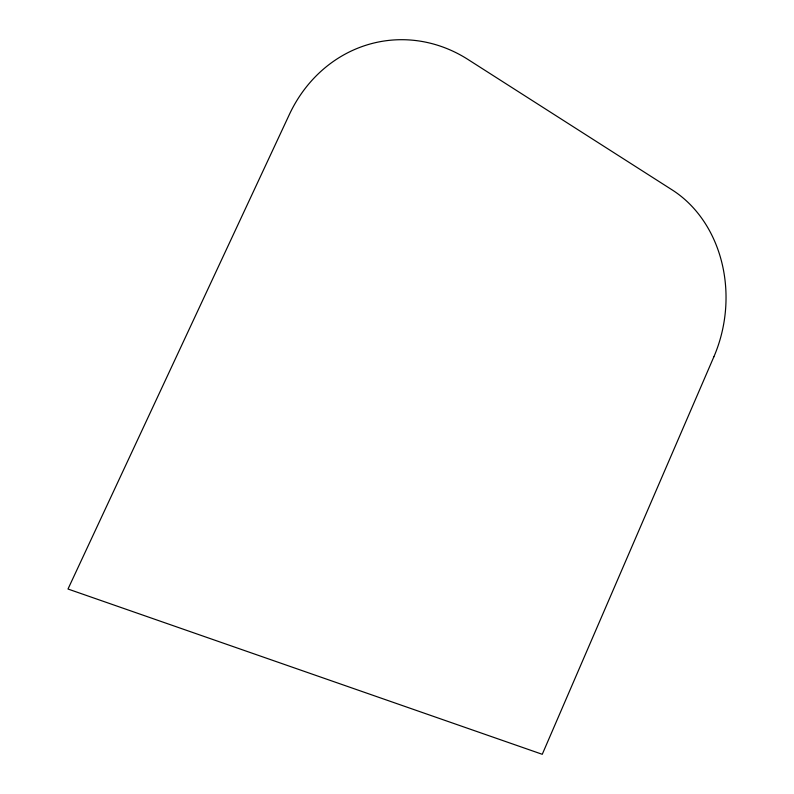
<?xml version="1.0" encoding="UTF-8"?>
<svg xmlns="http://www.w3.org/2000/svg" width="794" height="794" viewBox="0 0 794 794"><rect width="100%" height="100%" fill="white"/><g stroke="black" fill="none" stroke-linecap="round" stroke-linejoin="round"><path stroke-width="1.19" d="M713.866 356.794L542.262 754.3L67.996 589.019L289.344 114.535A142.315 129.253 82.4 0 1 467.934 59.441L672.19 189.925A128.052 108.431 -82.9 0 1 713.866 356.794"/></g></svg>
